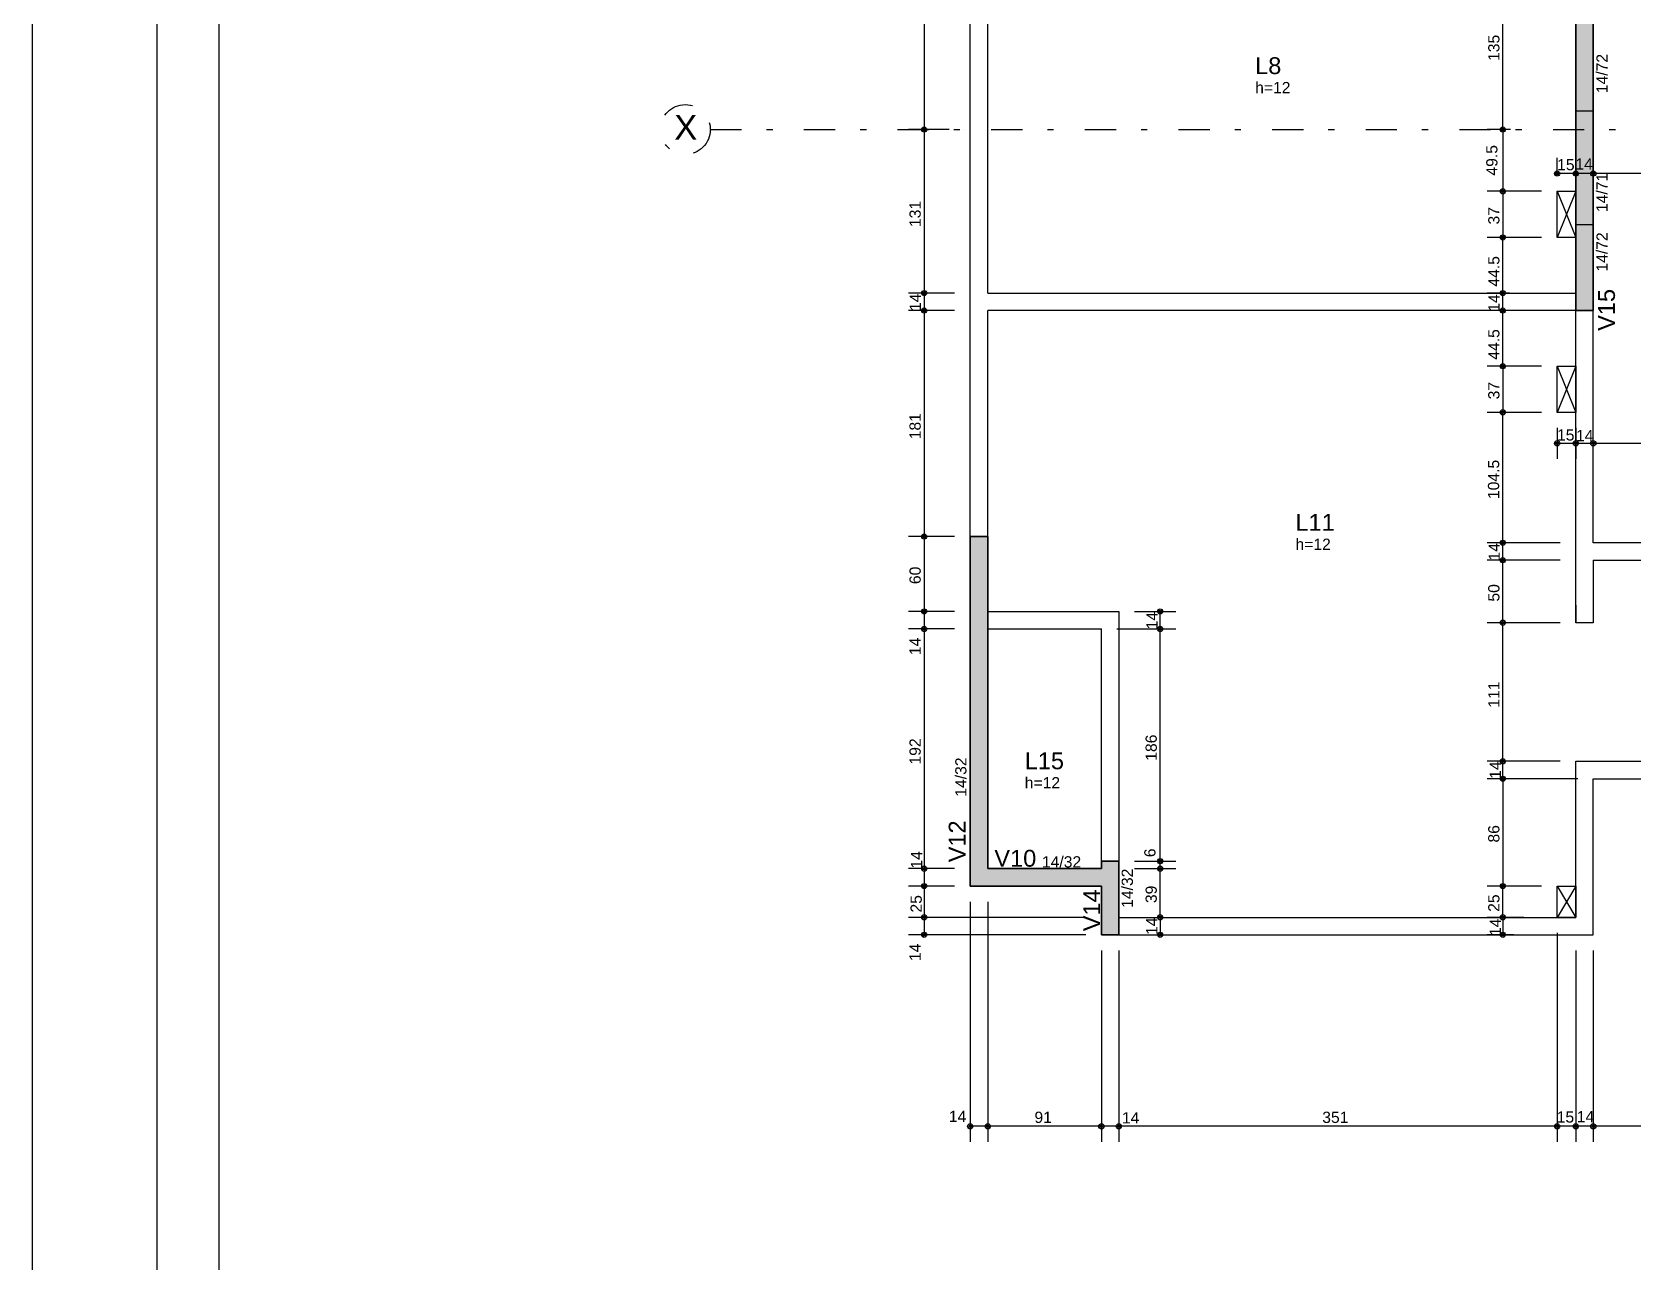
# Model space of a CAD drawing. Extents: x 0 to 119, y 0 to 84.
# Drawn here: x 0 to 25.64, y 37.19 to 56.89 of the extents above; entities that cross this region are included whole.
import ezdxf

# ---------------------------------------------------------------- set-up
doc = ezdxf.new("R2010")
doc.units = 0
doc.header["$MEASUREMENT"] = 0
doc.linetypes.add('ESTILO_TQS_0003', pattern=[1.5, 0.5, -0.4, 0.1, -0.5])
for name, color, linetype in [('10', 252, 'CONTINUOUS'), ('20', 1, 'CONTINUOUS'), ('25', 130, 'CONTINUOUS'), ('3', 7, 'CONTINUOUS'), ('32', 250, 'CONTINUOUS'), ('37', 7, 'CONTINUOUS'), ('38', 7, 'CONTINUOUS'), ('40', 7, 'CONTINUOUS'), ('7', 232, 'CONTINUOUS'), ('9', 8, 'CONTINUOUS')]:
    doc.layers.add(name, color=color, linetype=linetype)
doc.styles.add('TQS_ARIAL', font='arial.ttf')

msp = doc.modelspace()

# ---------------------------------------------------------------- linework, layer by layer
at = {"layer": '10', "color": 252, "linetype": 'Continuous'}
for p, q in [((24.728926, 54.34263), (24.428926, 53.60263)), ((24.428926, 54.34263), (24.728926, 53.60263)), ((24.72894, 51.54118), (24.42894, 50.80118)), ((24.42894, 51.54118), (24.72894, 50.80118)), ((24.42894, 43.21191), (24.72894, 42.71191)), ((24.72894, 43.21191), (24.42894, 42.71191))]:
    msp.add_line(p, q, dxfattribs=at)
for points in [[(24.428926, 53.60263), (24.428926, 54.34263), (24.728926, 54.34263), (24.728926, 53.60263), (24.428926, 53.60263)], [(24.42894, 50.80118), (24.42894, 51.54118), (24.72894, 51.54118), (24.72894, 50.80118), (24.42894, 50.80118)], [(24.42894, 43.21191), (24.72894, 43.21191), (24.72894, 42.71191), (24.42894, 42.71191), (24.42894, 43.21191)]]:
    msp.add_lwpolyline(points, dxfattribs=at)
at = {"layer": '20', "color": 1, "linetype": 'ESTILO_TQS_0003'}
msp.add_line((10.864468, 55.33191), (47.219947, 55.33191), dxfattribs=at)
msp.add_circle((10.464868, 55.33191), 0.4, dxfattribs=at)
at = {"layer": '25', "color": 130, "linetype": 'Continuous'}
for p, q in [((25.00894, 70.696122), (25.00894, 52.43191)), ((24.72894, 52.43191), (24.72894, 61.82179)), ((25.00894, 52.43191), (24.72894, 52.43191))]:
    msp.add_line(p, q, dxfattribs=at)
for points in [[(24.72894, 52.43191), (25.00894, 52.43191), (25.00894, 70.73191), (24.72894, 70.73191), (24.72894, 52.43191)], [(15.028939, 48.81191), (15.308939, 48.81191), (15.308939, 43.49191), (17.12894, 43.49191), (17.12894, 43.61191), (17.40894, 43.61191), (17.40894, 42.43191), (17.12894, 42.43191), (17.12894, 43.21191), (15.02894, 43.21191), (15.02894, 48.81191)]]:
    msp.add_lwpolyline(points, dxfattribs=at)
for points in [[(24.72894, 52.43191), (25.00894, 52.43191), (25.00894, 70.73191)], [(24.72894, 52.43191), (25.00894, 70.73191), (24.72894, 70.73191)], [(24.72894, 52.43191), (24.72894, 70.73191), (24.72894, 52.43191)], [(15.028939, 48.81191), (15.308939, 48.81191), (15.02894, 43.21191)], [(15.308939, 48.81191), (15.308939, 43.49191), (15.02894, 43.21191)], [(17.12894, 43.49191), (17.12894, 43.61191), (17.12894, 42.43191)], [(17.12894, 42.43191), (17.12894, 43.61191), (17.40894, 42.43191)], [(17.12894, 43.61191), (17.40894, 43.61191), (17.40894, 42.43191)], [(15.02894, 43.21191), (15.308939, 43.49191), (17.12894, 43.21191)], [(15.308939, 43.49191), (17.12894, 43.49191), (17.12894, 43.21191)], [(17.12894, 43.21191), (17.12894, 43.49191), (17.12894, 42.43191)]]:
    msp.add_solid(points, dxfattribs=at)
at = {"layer": '3', "color": 7, "linetype": 'Continuous'}
for p, q in [((25.00894, 52.43191), (25.00894, 70.73191)), ((25.00894, 70.73191), (25.00894, 52.43191)), ((24.72894, 52.43191), (24.72894, 63.12179)), ((24.72894, 52.43191), (24.72894, 61.82179)), ((24.72894, 55.63191), (25.00894, 55.63191)), ((24.728926, 53.81191), (25.00894, 53.81191)), ((24.72894, 52.43191), (25.00894, 52.43191)), ((25.00894, 52.43191), (24.72894, 52.43191))]:
    msp.add_line(p, q, dxfattribs=at)
for points in [[(15.028939, 48.81191), (15.02894, 43.21191), (17.12894, 43.21191), (17.12894, 42.43191), (17.40894, 42.43191), (17.40894, 43.61191), (17.12894, 43.61191), (17.12894, 43.49191), (15.30894, 43.49191), (15.30894, 48.81191), (15.02894, 48.81191)], [(15.02894, 47.33191), (15.02894, 43.21191), (17.12894, 43.21191)]]:
    msp.add_lwpolyline(points, dxfattribs=at)
at = {"layer": '32', "color": 250, "linetype": 'Continuous'}
for p, q in [((14.289452, 59.03191), (14.289452, 55.33191)), ((23.559366, 55.33191), (23.559366, 58.032124)), ((14.688792, 55.33191), (14.039452, 55.33191)), ((14.438792, 55.33191), (14.039452, 55.33191)), ((14.289452, 55.33191), (14.289452, 52.71191)), ((14.688792, 55.33191), (14.688792, 55.33191)), ((14.938792, 55.33191), (14.938792, 55.33191)), ((23.682498, 55.33191), (23.309366, 55.33191)), ((23.682498, 55.33191), (23.309366, 55.33191)), ((23.559366, 55.33191), (23.559366, 54.34263)), ((23.932498, 55.33191), (23.932498, 55.33191)), ((23.932498, 55.33191), (23.932498, 55.33191)), ((24.428926, 54.59263), (24.428926, 54.877458)), ((24.72894, 54.627458), (24.428926, 54.627458)), ((24.72894, 54.743837), (24.72894, 54.877458)), ((24.72894, 54.743837), (24.72894, 54.877458)), ((25.00894, 54.627458), (24.72894, 54.627458)), ((25.00894, 54.693125), (25.00894, 54.877458)), ((25.00894, 54.693125), (25.00894, 54.877458)), ((26.82894, 54.627458), (25.00894, 54.627458)), ((24.72894, 54.493837), (24.72894, 54.493837)), ((24.72894, 54.493837), (24.72894, 54.493837)), ((25.00894, 54.443125), (25.00894, 54.443125)), ((25.00894, 54.443125), (25.00894, 54.443125)), ((24.178926, 54.34263), (23.309366, 54.34263)), ((24.178926, 54.34263), (23.309366, 54.34263)), ((23.559366, 54.34263), (23.559366, 53.60263)), ((24.428926, 54.34263), (24.428926, 54.34263)), ((24.428926, 54.34263), (24.428926, 54.34263)), ((24.428926, 54.34263), (24.428926, 54.34263)), ((24.178926, 53.60263), (23.309366, 53.60263)), ((24.178926, 53.60263), (23.309366, 53.60263)), ((23.559366, 52.71191), (23.559366, 53.60263)), ((24.428926, 53.60263), (24.428926, 53.60263)), ((24.428926, 53.60263), (24.428926, 53.60263)), ((14.77894, 52.71191), (14.039452, 52.71191)), ((14.77894, 52.71191), (14.039452, 52.71191)), ((14.289452, 52.71191), (14.289452, 52.43191)), ((15.02894, 52.71191), (15.02894, 52.71191)), ((15.02894, 52.71191), (15.02894, 52.71191)), ((23.66553, 52.71191), (23.309366, 52.71191)), ((23.66553, 52.71191), (23.309366, 52.71191)), ((23.559366, 52.43191), (23.559366, 52.71191)), ((23.91553, 52.71191), (23.91553, 52.71191)), ((23.91553, 52.71191), (23.91553, 52.71191)), ((14.77894, 52.43191), (14.039452, 52.43191)), ((14.77894, 52.43191), (14.039452, 52.43191)), ((14.289452, 52.43191), (14.289452, 48.81191)), ((15.02894, 52.43191), (15.02894, 52.43191)), ((15.02894, 52.43191), (15.02894, 52.43191)), ((23.625809, 52.43191), (23.309366, 52.43191)), ((23.625809, 52.43191), (23.309366, 52.43191)), ((23.559366, 51.54118), (23.559366, 52.43191)), ((23.875809, 52.43191), (23.875809, 52.43191)), ((23.875809, 52.43191), (23.875809, 52.43191)), ((24.17894, 51.54118), (23.309366, 51.54118)), ((24.17894, 51.54118), (23.309366, 51.54118)), ((23.559366, 51.54118), (23.559366, 50.80118)), ((24.42894, 51.54118), (24.42894, 51.54118)), ((24.42894, 51.54118), (24.42894, 51.54118)), ((24.17894, 50.80118), (23.309366, 50.80118)), ((24.17894, 50.80118), (23.309366, 50.80118)), ((23.559366, 48.711911), (23.559366, 50.80118)), ((24.42894, 50.80118), (24.42894, 50.80118)), ((24.42894, 50.80118), (24.42894, 50.80118)), ((24.42894, 50.80118), (24.42894, 50.80118)), ((24.72894, 50.80118), (24.72894, 50.80118)), ((24.42894, 50.55118), (24.42894, 50.054494)), ((24.72894, 50.317049), (24.72894, 50.554494)), ((24.72894, 50.55118), (24.72894, 50.054494)), ((25.00894, 50.478315), (25.00894, 50.554494)), ((25.00894, 50.222007), (25.00894, 50.554494)), ((24.72894, 50.304494), (24.42894, 50.304494)), ((25.00894, 50.304494), (24.72894, 50.304494)), ((26.82894, 50.304494), (25.00894, 50.304494)), ((24.72894, 50.067049), (24.72894, 50.067049)), ((25.00894, 50.228315), (25.00894, 50.228315)), ((25.00894, 49.972007), (25.00894, 49.972007)), ((14.778939, 48.81191), (14.039452, 48.81191)), ((14.778939, 48.81191), (14.039452, 48.81191)), ((14.289452, 48.81191), (14.289452, 47.61191)), ((15.028939, 48.81191), (15.028939, 48.81191)), ((15.028939, 48.81191), (15.028939, 48.81191)), ((24.47894, 48.711911), (23.309366, 48.711911)), ((24.47894, 48.711911), (23.309366, 48.711911)), ((23.559366, 48.431911), (23.559366, 48.711911)), ((24.72894, 48.711911), (24.72894, 48.711911)), ((24.72894, 48.711911), (24.72894, 48.711911)), ((24.47894, 48.431911), (23.309366, 48.431911)), ((24.47894, 48.431911), (23.309366, 48.431911)), ((23.559366, 47.43191), (23.559366, 48.431911)), ((24.72894, 48.431911), (24.72894, 48.431911)), ((24.72894, 48.431911), (24.72894, 48.431911)), ((14.77894, 47.61191), (14.039452, 47.61191)), ((14.77894, 47.61191), (14.039452, 47.61191)), ((14.289452, 47.61191), (14.289452, 47.33191)), ((15.02894, 47.61191), (15.02894, 47.61191)), ((15.02894, 47.61191), (15.02894, 47.61191)), ((17.40894, 47.61191), (17.40894, 47.61191)), ((17.65894, 47.61191), (18.321098, 47.61191)), ((18.071098, 47.33191), (18.071098, 47.61191)), ((14.77894, 47.33191), (14.039452, 47.33191)), ((14.77894, 47.33191), (14.039452, 47.33191)), ((14.289452, 47.33191), (14.289452, 43.49191)), ((15.02894, 47.33191), (15.02894, 47.33191)), ((15.02894, 47.33191), (15.02894, 47.33191)), ((17.12894, 47.33191), (17.12894, 47.33191)), ((17.37894, 47.33191), (18.321098, 47.33191)), ((17.40894, 47.33191), (17.40894, 47.33191)), ((17.65894, 47.33191), (18.321098, 47.33191)), ((18.071098, 43.61191), (18.071098, 47.33191)), ((24.47894, 47.43191), (23.309366, 47.43191)), ((24.47894, 47.43191), (23.309366, 47.43191)), ((23.559366, 45.211959), (23.559366, 47.43191)), ((24.72894, 47.43191), (24.72894, 47.43191)), ((24.72894, 47.43191), (24.72894, 47.43191)), ((24.47894, 45.211959), (23.309366, 45.211959)), ((24.47894, 45.211959), (23.309366, 45.211959)), ((23.559366, 44.931959), (23.559366, 45.211959)), ((24.72894, 45.211959), (24.72894, 45.211959)), ((24.72894, 45.211959), (24.72894, 45.211959)), ((24.75894, 44.931959), (23.309366, 44.931959)), ((24.75894, 44.931959), (23.309366, 44.931959)), ((23.559366, 44.931959), (23.559366, 43.21191)), ((25.00894, 44.931959), (25.00894, 44.931959)), ((25.00894, 44.931959), (25.00894, 44.931959)), ((17.40894, 43.61191), (17.40894, 43.61191)), ((17.40894, 43.61191), (17.40894, 43.61191)), ((17.65894, 43.61191), (18.321098, 43.61191)), ((17.65894, 43.61191), (18.321098, 43.61191)), ((18.071098, 43.49191), (18.071098, 43.61191)), ((14.77894, 43.49191), (14.039452, 43.49191)), ((14.77894, 43.49191), (14.039452, 43.49191)), ((14.289452, 43.49191), (14.289452, 43.21191)), ((15.02894, 43.49191), (15.02894, 43.49191)), ((15.02894, 43.49191), (15.02894, 43.49191)), ((17.40894, 43.49191), (17.40894, 43.49191)), ((17.40894, 43.49191), (17.40894, 43.49191)), ((17.65894, 43.49191), (18.321098, 43.49191)), ((17.65894, 43.49191), (18.321098, 43.49191)), ((18.071098, 42.71191), (18.071098, 43.49191)), ((14.77894, 43.21191), (14.039452, 43.21191)), ((14.77894, 43.21191), (14.039452, 43.21191)), ((14.289452, 43.21191), (14.289452, 42.71191)), ((15.02894, 43.21191), (15.02894, 43.21191)), ((15.02894, 43.21191), (15.02894, 43.21191)), ((15.02894, 43.21191), (15.02894, 43.21191)), ((15.30894, 43.21191), (15.30894, 43.21191)), ((15.30894, 43.21191), (15.30894, 43.21191)), ((24.17894, 43.21191), (23.309366, 43.21191)), ((24.17894, 43.21191), (23.309366, 43.21191)), ((23.559366, 42.71191), (23.559366, 43.21191)), ((24.42894, 43.21191), (24.42894, 43.21191)), ((24.42894, 43.21191), (24.42894, 43.21191)), ((15.02894, 42.96191), (15.02894, 39.114802)), ((15.30894, 42.96191), (15.30894, 39.114802)), ((15.30894, 42.96191), (15.30894, 39.114802)), ((16.87894, 42.71191), (14.039452, 42.71191)), ((16.87894, 42.71191), (14.039452, 42.71191)), ((14.289452, 42.71191), (14.289452, 42.43191)), ((17.12894, 42.71191), (17.12894, 42.71191)), ((17.12894, 42.71191), (17.12894, 42.71191)), ((17.760687, 42.71191), (17.760687, 42.71191)), ((17.760687, 42.71191), (17.760687, 42.71191)), ((18.010687, 42.71191), (18.321098, 42.71191)), ((18.010687, 42.71191), (18.321098, 42.71191)), ((18.071098, 42.71191), (18.071098, 42.43191)), ((23.896354, 42.71191), (23.309366, 42.71191)), ((23.646354, 42.71191), (23.309366, 42.71191)), ((23.559366, 42.71191), (23.559366, 42.43191)), ((23.896354, 42.71191), (23.896354, 42.71191)), ((24.146354, 42.71191), (24.146354, 42.71191)), ((24.42894, 42.71191), (24.42894, 42.71191)), ((24.42894, 42.71191), (24.42894, 42.71191)), ((16.87894, 42.43191), (14.039452, 42.43191)), ((17.12894, 42.43191), (17.12894, 42.43191)), ((17.12894, 42.43191), (17.12894, 42.43191)), ((17.12894, 42.43191), (17.12894, 42.43191)), ((17.40894, 42.43191), (17.40894, 42.43191)), ((17.40894, 42.43191), (17.40894, 42.43191)), ((17.843721, 42.43191), (17.843721, 42.43191)), ((18.093721, 42.43191), (18.321098, 42.43191)), ((23.735628, 42.43191), (23.309366, 42.43191)), ((23.985628, 42.43191), (23.985628, 42.43191)), ((24.42894, 42.46191), (24.42894, 39.114802)), ((24.42894, 42.46191), (24.42894, 39.114802)), ((24.72894, 42.43191), (24.72894, 42.43191)), ((24.72894, 42.43191), (24.72894, 42.43191)), ((25.00894, 42.43191), (25.00894, 42.43191)), ((25.00894, 42.43191), (25.00894, 42.43191)), ((17.12894, 42.18191), (17.12894, 39.114802)), ((17.12894, 42.18191), (17.12894, 39.114802)), ((17.40894, 42.18191), (17.40894, 39.114802)), ((17.40894, 42.18191), (17.40894, 39.114802)), ((24.72894, 42.18191), (24.72894, 39.114802)), ((24.72894, 42.18191), (24.72894, 39.114802)), ((25.00894, 42.18191), (25.00894, 39.114802)), ((25.00894, 42.18191), (25.00894, 39.114802)), ((15.30894, 39.364802), (15.02894, 39.364802)), ((17.12894, 39.364802), (15.30894, 39.364802)), ((17.40894, 39.364802), (17.12894, 39.364802)), ((24.42894, 39.364802), (17.40894, 39.364802)), ((24.72894, 39.364802), (24.42894, 39.364802)), ((25.00894, 39.364802), (24.72894, 39.364802)), ((26.82894, 39.364802), (25.00894, 39.364802))]:
    msp.add_line(p, q, dxfattribs=at)
for centre, radius in [((14.289452, 55.33191), 0.041625), ((14.289452, 55.33191), 0.041625), ((14.289452, 55.33191), 0.02075), ((14.289452, 55.33191), 0.02075), ((23.559366, 55.33191), 0.041625), ((23.559366, 55.33191), 0.041625), ((23.559366, 55.33191), 0.02075), ((23.559366, 55.33191), 0.02075), ((24.428926, 54.627458), 0.041625), ((24.428926, 54.627458), 0.02075), ((24.72894, 54.627458), 0.041625), ((24.72894, 54.627458), 0.041625), ((24.72894, 54.627458), 0.02075), ((24.72894, 54.627458), 0.02075), ((25.00894, 54.627458), 0.041625), ((25.00894, 54.627458), 0.041625), ((25.00894, 54.627458), 0.02075), ((25.00894, 54.627458), 0.02075), ((23.559366, 54.34263), 0.041625), ((23.559366, 54.34263), 0.041625), ((23.559366, 54.34263), 0.02075), ((23.559366, 54.34263), 0.02075), ((23.559366, 53.60263), 0.041625), ((23.559366, 53.60263), 0.041625), ((23.559366, 53.60263), 0.02075), ((23.559366, 53.60263), 0.02075), ((14.289452, 52.71191), 0.041625), ((14.289452, 52.71191), 0.041625), ((14.289452, 52.71191), 0.02075), ((14.289452, 52.71191), 0.02075), ((23.559366, 52.71191), 0.041625), ((23.559366, 52.71191), 0.041625), ((23.559366, 52.71191), 0.02075), ((23.559366, 52.71191), 0.02075), ((14.289452, 52.43191), 0.041625), ((14.289452, 52.43191), 0.041625), ((14.289452, 52.43191), 0.02075), ((14.289452, 52.43191), 0.02075), ((23.559366, 52.43191), 0.041625), ((23.559366, 52.43191), 0.041625), ((23.559366, 52.43191), 0.02075), ((23.559366, 52.43191), 0.02075), ((23.559366, 51.54118), 0.041625), ((23.559366, 51.54118), 0.041625), ((23.559366, 51.54118), 0.02075), ((23.559366, 51.54118), 0.02075), ((23.559366, 50.80118), 0.041625), ((23.559366, 50.80118), 0.041625), ((23.559366, 50.80118), 0.02075), ((23.559366, 50.80118), 0.02075), ((24.42894, 50.304494), 0.041625), ((24.42894, 50.304494), 0.02075), ((24.72894, 50.304494), 0.041625), ((24.72894, 50.304494), 0.041625), ((24.72894, 50.304494), 0.02075), ((24.72894, 50.304494), 0.02075), ((25.00894, 50.304494), 0.041625), ((25.00894, 50.304494), 0.041625), ((25.00894, 50.304494), 0.02075), ((25.00894, 50.304494), 0.02075), ((14.289452, 48.81191), 0.041625), ((14.289452, 48.81191), 0.041625), ((14.289452, 48.81191), 0.02075), ((14.289452, 48.81191), 0.02075), ((23.559366, 48.711911), 0.041625), ((23.559366, 48.711911), 0.041625), ((23.559366, 48.711911), 0.02075), ((23.559366, 48.711911), 0.02075), ((23.559366, 48.431911), 0.041625), ((23.559366, 48.431911), 0.041625), ((23.559366, 48.431911), 0.02075), ((23.559366, 48.431911), 0.02075), ((14.289452, 47.61191), 0.041625), ((14.289452, 47.61191), 0.041625), ((14.289452, 47.61191), 0.02075), ((14.289452, 47.61191), 0.02075), ((18.071098, 47.61191), 0.041625), ((18.071098, 47.61191), 0.02075), ((23.559366, 47.43191), 0.041625), ((23.559366, 47.43191), 0.041625), ((23.559366, 47.43191), 0.02075), ((23.559366, 47.43191), 0.02075), ((14.289452, 47.33191), 0.041625), ((14.289452, 47.33191), 0.041625), ((14.289452, 47.33191), 0.02075), ((14.289452, 47.33191), 0.02075), ((18.071098, 47.33191), 0.041625), ((18.071098, 47.33191), 0.041625), ((18.071098, 47.33191), 0.02075), ((18.071098, 47.33191), 0.02075), ((23.559366, 45.211959), 0.041625), ((23.559366, 45.211959), 0.041625), ((23.559366, 45.211959), 0.02075), ((23.559366, 45.211959), 0.02075), ((23.559366, 44.931959), 0.041625), ((23.559366, 44.931959), 0.041625), ((23.559366, 44.931959), 0.02075), ((23.559366, 44.931959), 0.02075), ((18.071098, 43.61191), 0.041625), ((18.071098, 43.61191), 0.041625), ((18.071098, 43.61191), 0.02075), ((18.071098, 43.61191), 0.02075), ((14.289452, 43.49191), 0.041625), ((14.289452, 43.49191), 0.041625), ((14.289452, 43.49191), 0.02075), ((14.289452, 43.49191), 0.02075), ((18.071098, 43.49191), 0.041625), ((18.071098, 43.49191), 0.041625), ((18.071098, 43.49191), 0.02075), ((18.071098, 43.49191), 0.02075), ((14.289452, 43.21191), 0.041625), ((14.289452, 43.21191), 0.041625), ((14.289452, 43.21191), 0.02075), ((14.289452, 43.21191), 0.02075), ((23.559366, 43.21191), 0.041625), ((23.559366, 43.21191), 0.041625), ((23.559366, 43.21191), 0.02075), ((23.559366, 43.21191), 0.02075), ((14.289452, 42.71191), 0.041625), ((14.289452, 42.71191), 0.041625), ((14.289452, 42.71191), 0.02075), ((14.289452, 42.71191), 0.02075), ((18.071098, 42.71191), 0.041625), ((18.071098, 42.71191), 0.041625), ((18.071098, 42.71191), 0.02075), ((18.071098, 42.71191), 0.02075), ((23.559366, 42.71191), 0.041625), ((23.559366, 42.71191), 0.041625), ((23.559366, 42.71191), 0.02075), ((23.559366, 42.71191), 0.02075), ((14.289452, 42.43191), 0.041625), ((14.289452, 42.43191), 0.02075), ((18.071098, 42.43191), 0.041625), ((18.071098, 42.43191), 0.02075), ((23.559366, 42.43191), 0.041625), ((23.559366, 42.43191), 0.02075), ((15.02894, 39.364802), 0.041625), ((15.02894, 39.364802), 0.02075), ((15.30894, 39.364802), 0.041625), ((15.30894, 39.364802), 0.041625), ((15.30894, 39.364802), 0.02075), ((15.30894, 39.364802), 0.02075), ((17.12894, 39.364802), 0.041625), ((17.12894, 39.364802), 0.041625), ((17.12894, 39.364802), 0.02075), ((17.12894, 39.364802), 0.02075), ((17.40894, 39.364802), 0.041625), ((17.40894, 39.364802), 0.041625), ((17.40894, 39.364802), 0.02075), ((17.40894, 39.364802), 0.02075), ((24.42894, 39.364802), 0.041625), ((24.42894, 39.364802), 0.041625), ((24.42894, 39.364802), 0.02075), ((24.42894, 39.364802), 0.02075), ((24.72894, 39.364802), 0.041625), ((24.72894, 39.364802), 0.041625), ((24.72894, 39.364802), 0.02075), ((24.72894, 39.364802), 0.02075), ((25.00894, 39.364802), 0.041625), ((25.00894, 39.364802), 0.041625), ((25.00894, 39.364802), 0.02075), ((25.00894, 39.364802), 0.02075)]:
    msp.add_circle(centre, radius, dxfattribs=at)
at = {"layer": '40', "linetype": 'Continuous'}
for p, q in [((0, 84.100001), (0, 0)), ((2, 84.100001), (2, 0))]:
    msp.add_line(p, q, dxfattribs=at)
at = {"layer": '7', "color": 232, "linetype": 'Continuous'}
msp.add_line((3, 0.999999), (3, 83.100001), dxfattribs=at)
at = {"layer": '9', "color": 8, "linetype": 'Continuous'}
for p, q in [((25.00894, 48.711911), (25.00894, 69.03191)), ((15.02894, 52.71191), (15.02894, 59.03191)), ((15.30894, 52.71191), (15.30894, 59.03191)), ((24.72894, 52.71191), (24.72894, 59.03191)), ((15.30894, 52.71191), (24.72894, 52.71191)), ((25.00894, 52.71191), (25.00894, 52.43191)), ((15.30894, 47.61191), (15.30894, 52.43191)), ((27.42894, 48.711959), (25.00894, 48.711959)), ((25.00894, 48.431911), (27.42894, 48.431911)), ((25.00894, 48.431911), (25.00894, 47.43191)), ((24.72894, 47.71191), (24.72894, 47.43191)), ((17.12894, 43.49191), (17.12894, 47.33191)), ((24.72894, 42.71191), (24.72894, 45.211959)), ((24.72894, 45.211959), (25.00894, 45.211959)), ((25.00894, 45.211959), (27.42894, 45.211959)), ((17.40894, 42.71191), (24.72894, 42.71191))]:
    msp.add_line(p, q, dxfattribs=at)
for points in [[(15.02894, 47.33191), (15.02894, 52.71191)], [(25.00894, 47.43191), (24.72894, 47.43191), (24.72894, 52.43191), (15.30894, 52.43191)], [(15.30894, 47.61191), (17.40894, 47.61191), (17.40894, 47.33191)], [(17.12894, 47.61191), (17.40894, 47.61191), (17.40894, 42.71191)], [(15.308939, 47.33191), (15.30894, 47.33191), (17.12894, 47.33191)], [(25.00894, 42.71191), (25.00894, 44.931959), (27.42894, 44.931959)], [(17.40894, 42.43191), (17.12894, 42.43191), (17.12894, 43.21191)], [(17.12894, 42.71191), (17.12894, 42.43191), (25.00894, 42.43191), (25.00894, 42.71191)]]:
    msp.add_lwpolyline(points, dxfattribs=at)

# ---------------------------------------------------------------- texts
at = {"layer": '20', "color": 1, "linetype": 'ESTILO_TQS_0003', "style": 'TQS_ARIAL'}
msp.add_text('  X', height=0.4, dxfattribs=at).set_placement((9.974753, 55.16692))
at = {"layer": '32', "color": 250, "linetype": 'Continuous', "style": 'TQS_ARIAL'}
for s, p in [('135', (23.505366, 56.430017)), ('49.5', (23.47318, 54.594104)), ('131', (14.235452, 53.76991)), ('37', (23.505366, 53.81063)), ('44.5', (23.505366, 52.81527)), ('14', (14.239078, 52.424605)), ('14', (23.50836, 52.413829)), ('44.5', (23.505366, 51.644545)), ('37', (23.505366, 51.00918)), ('181', (14.235452, 50.36991)), ('104.5', (23.501382, 49.412046)), ('14', (23.511357, 48.42809)), ('60', (14.235452, 48.04991)), ('50', (23.505366, 47.76991)), ('14', (18.031289, 47.325)), ('14', (14.235452, 46.91191)), ('111', (23.505366, 46.069934)), ('192', (14.235452, 45.15991)), ('186', (18.017098, 45.21991)), ('14', (23.529999, 44.930894)), ('86', (23.505366, 43.909934)), ('14', (14.258589, 43.492155)), ('6', (17.996479, 43.675538)), ('39', (18.017098, 42.93991)), ('25', (14.251945, 42.788894)), ('25', (23.505366, 42.79991)), ('14', (18.026462, 42.430262)), ('14', (23.530784, 42.412146)), ('14', (14.235452, 42.01191))]:
    msp.add_text(s, height=0.18, rotation=90, dxfattribs=at).set_placement(p)
for s, p in [('15', (24.429807, 54.679693)), ('14', (24.721257, 54.689773)), ('15', (24.427355, 50.349935)), ('14', (24.731921, 50.339267)), ('14', (14.686145, 39.432749)), ('91', (16.05694, 39.418802)), ('14', (17.457816, 39.410735)), ('351', (20.66694, 39.418802)), ('15', (24.422448, 39.424569)), ('14', (24.744632, 39.42891))]:
    msp.add_text(s, height=0.18, dxfattribs=at).set_placement(p)
at = {"layer": '37', "color": 7, "linetype": 'Continuous', "style": 'TQS_ARIAL'}
for s, height, p in [('14/72', 0.18, (25.239086, 55.913438)), ('14/71', 0.18, (25.239086, 54.009304)), ('14/72', 0.18, (25.239086, 53.055863)), ('V15', 0.27, (25.355834, 52.107286)), ('14/32', 0.18, (14.968271, 44.644333)), ('V12', 0.27, (14.953916, 43.594181)), ('14/32', 0.18, (17.634103, 42.863218)), ('V14', 0.27, (17.109745, 42.488955))]:
    msp.add_text(s, height=height, rotation=90, dxfattribs=at).set_placement(p)
for s, height, p in [('V10', 0.27, (15.415211, 43.523301)), ('14/32', 0.18, (16.176838, 43.510877))]:
    msp.add_text(s, height=height, dxfattribs=at).set_placement(p)
at = {"layer": '38', "color": 7, "linetype": 'Continuous', "style": 'TQS_ARIAL'}
for s, height, p in [('L8', 0.27, (19.592335, 56.219966)), ('h=12', 0.18, (19.592335, 55.913966)), ('L11', 0.27, (20.237909, 48.904433)), ('h=12', 0.18, (20.237909, 48.598433)), ('L15', 0.27, (15.901676, 45.083956)), ('h=12', 0.18, (15.901676, 44.777956))]:
    msp.add_text(s, height=height, dxfattribs=at).set_placement(p)

doc.saveas('drawing.dxf')
